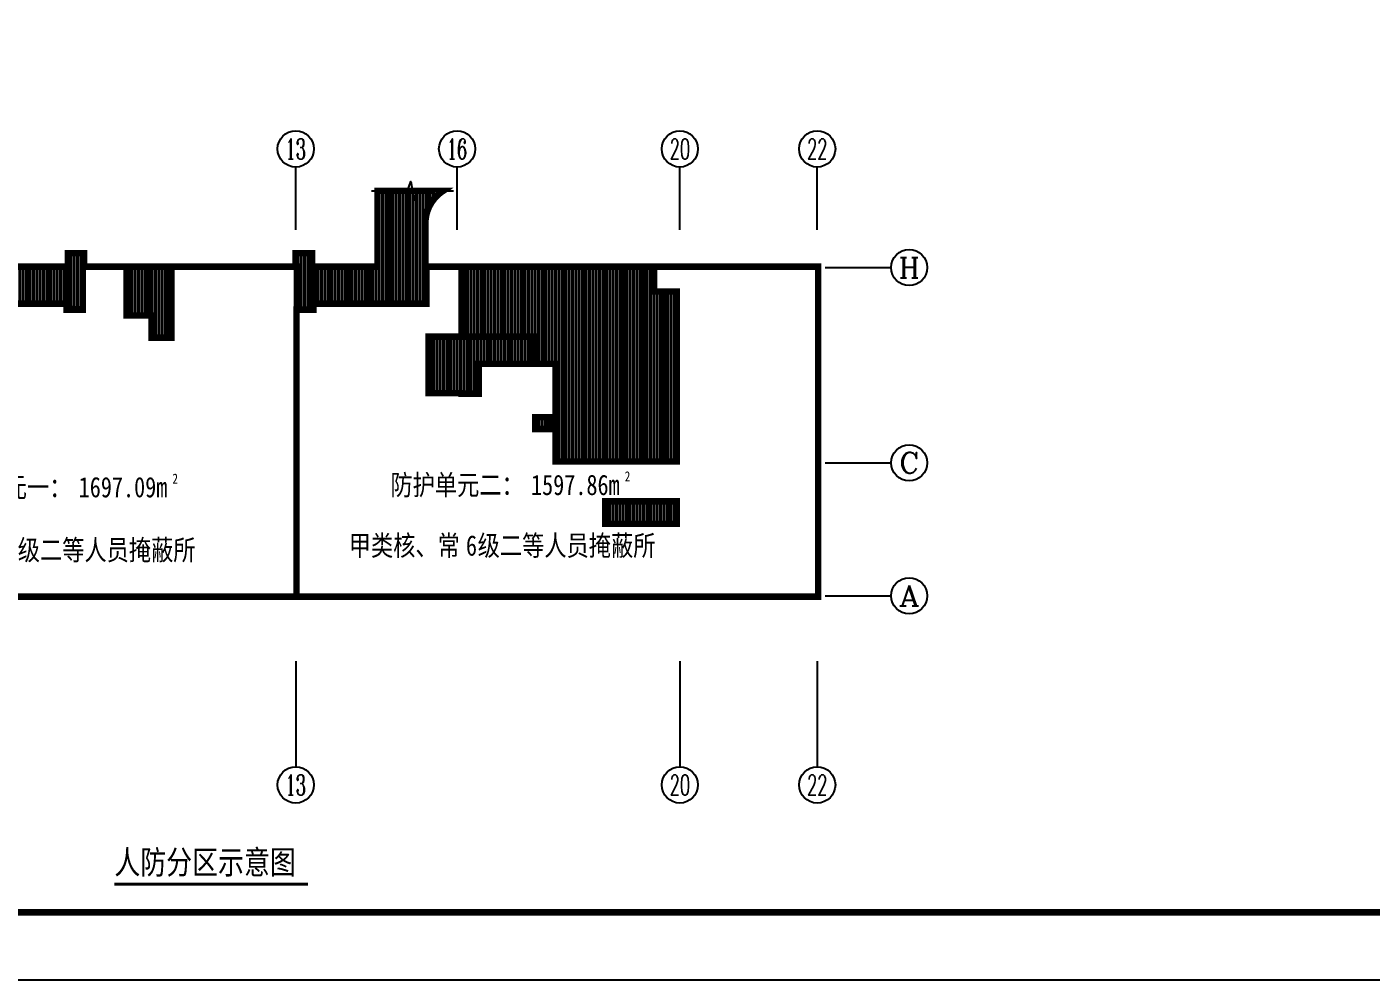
# Model space of a CAD drawing. Extents: x -888467 to -675969, y -675351 to -419232.
# Drawn here: x -857630 to -827889, y -526193 to -505107 of the extents above; entities that cross this region are included whole.
import ezdxf
from ezdxf.enums import TextEntityAlignment as Align

# ---------------------------------------------------------------- set-up
doc = ezdxf.new("R2010")
doc.units = 0
doc.header["$LTSCALE"] = 1000
doc.layers.get('0').update_dxf_attribs({"linetype": 'CONTINUOUS'})
for name, color, linetype in [('AXIS', 3, 'CONTINUOUS'), ('BTTK', 7, 'CONTINUOUS'), ('DIM_SYMB', 3, 'CONTINUOUS'), ('PUB_TITLE', 7, 'CONTINUOUS'), ('风量标注', 3, 'CONTINUOUS')]:
    doc.layers.add(name, color=color, linetype=linetype)
doc.styles.add('_TCH_AXIS', font='COMPLEX', dxfattribs={"bigfont": 'GBCBIG'})
doc.styles.add('HZ(TK)', font='geniso.shx', dxfattribs={"width": 0.9, "bigfont": 'hztxt.shx'})
doc.styles.add('黑体', font='', dxfattribs={"width": 0.8})
doc.styles.get('黑体').set_extended_font_data('SimHei')
pattern_1 = [(90, (-1976349.13, -1102034.6), (-375, 3e-14), []), (90, (-1976224.13, -1101909.6), (-375, 3e-14), [])]

# ---------------------------------------------------------------- blocks, each defined once
blk = doc.blocks.new('vhtemplate_2020年新竖式图框_A1_1_2', base_point=(-420.5, 0))
at = {"layer": 'PUB_TITLE', "color": 7}
blk.add_lwpolyline([(-420.5, 594), (841, 594), (841, 0), (-420.5, 0)], close=True, dxfattribs=at)
at = {"layer": 'PUB_TITLE', "const_width": 1}
blk.add_lwpolyline([(-395.5, 10), (831, 10), (831, 584), (-395.5, 584)], close=True, dxfattribs=at)
at = {"layer": 'BTTK', "color": 4, "style": 'HZ(TK)', "width": 0.9}
for tag, p in [('合作单位', (796, 511.5)), ('建设单位', (796, 209.5)), ('工程名称', (796, 176.5)), ('子项名称', (806, 160)), ('图纸名称', (796, 141))]:
    blk.add_attdef(tag, text='', height=3.5, dxfattribs=at).set_placement(p, align=Align.MIDDLE_CENTER)
for tag, p in [('注册证书号', (808.5, 309.01)), ('注册印章号', (808.5, 301.01)), ('设计号', (806, 193)), ('图别', (789.75, 34)), ('图号', (822.25, 34)), ('版本号', (789.75, 26)), ('日期', (822.25, 26))]:
    blk.add_attdef(tag, text='', height=3.5, dxfattribs=at).set_placement(p, align=Align.MIDDLE)
blk = doc.blocks.new('A$C710A3969')
h = blk.add_hatch()
h.set_pattern_fill('金属', color=251, scale=150, angle=45)
h.set_pattern_definition(pattern_1)
h.paths.add_polyline_path([(26113, 21970), (49413, 21970), (49413, 31970), (55163, 31970), (55163, 57720), (57413, 57720), (57413, 65370), (69463, 65370), (69463, 64370), (81963, 64370), (81963, 68470), (74863, 68470), (74863, 76852), (67601, 76852), (67801, 76716), (68086, 76491), (68282, 76311), (68514, 76066), (68705, 75831), (68883, 75576), (69053, 75289), (69222, 74938), (69349, 74632), (69428, 74374), (69486, 74076), (69513, 73920), (69543, 73679), (69563, 73499), (69563, 73324), (69563, 73270), (69563, 68470), (26113, 68470)])
h = blk.add_hatch()
h.set_pattern_fill('金属', color=251, scale=150, angle=45)
h.set_pattern_definition(pattern_1)
h.paths.add_polyline_path([(109263, 68170), (109263, 68470), (116363, 68470), (116363, 76852), (123625, 76852), (123430, 76720), (123145, 76495), (122831, 76197), (122565, 75888), (122343, 75576), (122094, 75134), (121903, 74679), (121798, 74331), (121747, 74109), (121663, 73560), (121663, 73270), (121663, 68470), (121763, 68470), (121763, 64370), (109263, 64370)])
h = blk.add_hatch()
h.set_pattern_fill('金属', color=251, scale=150, angle=45)
h.set_pattern_definition(pattern_1)
h.paths.add_polyline_path([(82113, 69970), (83913, 69970), (83913, 68470), (83763, 68470), (83763, 63720), (81963, 63818), (81963, 68470), (82113, 68470)])
h = blk.add_hatch()
h.set_pattern_fill('金属', color=251, scale=150, angle=45)
h.set_pattern_definition(pattern_1)
h.paths.add_polyline_path([(109113, 69970), (107313, 69970), (107313, 68470), (107463, 68470), (107463, 63720), (109263, 63720), (109263, 68470), (109113, 68470)])
h = blk.add_hatch()
h.set_pattern_fill('金属', color=251, scale=150, angle=45)
h.set_pattern_definition(pattern_1)
h.paths.add_polyline_path([(88613, 68470), (88613, 63070), (91363, 63070), (91363, 60620), (93563, 60620), (93563, 68470)])
h = blk.add_hatch()
h.set_pattern_fill('金属', color=251, scale=150, angle=45)
h.set_pattern_definition([(90, (-1420589.13, -1102034.6), (-375, 3e-14), []), (90, (-1420464.13, -1101909.6), (-375, 3e-14), [])])
h.paths.add_polyline_path([(125663, 60720), (125663, 68470), (146963, 68470), (146963, 65720), (149463, 65720), (149463, 46920), (136063, 46920), (136063, 57720), (133813, 57720), (133813, 60720)])
h = blk.add_hatch()
h.set_pattern_fill('金属', color=251, scale=150, angle=45)
h.set_pattern_definition(pattern_1)
h.paths.add_polyline_path([(133813, 60720), (122013, 60720), (122015, 54469), (125663, 54470), (125663, 54420), (127563, 54420), (127563, 57720), (133813, 57720)])
h = blk.add_hatch()
h.set_pattern_fill('金属', color=251, scale=150, angle=45)
h.set_pattern_definition(pattern_1)
h.paths.add_polyline_path([(133813, 51820), (136063, 51820), (136063, 50520), (133813, 50520)])
h = blk.add_hatch()
h.set_pattern_fill('金属', color=251, scale=150, angle=45)
h.set_pattern_definition(pattern_1)
h.paths.add_polyline_path([(141563, 40020), (149463, 40020), (149463, 42520), (141563, 42520)])
at = {"color": 2, "const_width": 720}
for points in [[(69463, 64370), (81963, 64370), (81963, 68470), (74863, 68470)], [(69413, 64370), (81963, 64370), (81963, 63720), (83763, 63720), (83763, 68470), (88613, 68470), (88613, 63070), (91363, 63070), (91363, 60620), (93563, 60620), (93563, 63070), (93563, 68470), (107463, 68470), (107463, 67870), (107463, 67870), (107463, 63720), (107405, 63720), (107405, 31970), (55163, 31970)], [(107405, 31970), (107405, 63720), (109263, 63720), (109263, 64370), (111413, 64370), (121763, 64370), (121763, 68470), (125663, 68470), (125663, 60720), (122013, 60720), (122013, 54470), (125663, 54470), (125663, 54420), (127563, 54420), (127563, 57720), (136063, 57720), (136063, 52320), (136063, 51820), (133813, 51820), (133813, 50520), (136063, 50520), (136063, 46920), (149463, 46920), (149463, 65720), (146963, 65720), (146963, 68470), (165113, 68470), (165113, 31970), (107313, 31970)]]:
    blk.add_lwpolyline(points, dxfattribs=at)
for points in [[(109263, 68170), (109263, 68470), (116363, 68470), (116363, 76852), (123625, 76852), (123430, 76720), (123145, 76495), (122831, 76197), (122565, 75888), (122343, 75576), (122094, 75134), (121903, 74679), (121798, 74331), (121747, 74109), (121663, 73560), (121663, 73270), (121663, 68470), (121763, 68470), (121763, 64370), (109263, 64370)], [(82113, 69970), (83913, 69970), (83913, 68470), (83913, 68470), (83763, 68470), (83763, 63720), (81963, 63818), (81963, 68470), (82113, 68470)], [(109113, 69970), (107313, 69970), (107313, 68470), (107313, 68470), (107463, 68470), (107463, 63720), (109263, 63720), (109263, 68470), (109113, 68470)], [(88613, 68470), (88613, 63070), (91363, 63070), (91363, 60620), (93563, 60620), (93563, 68470)], [(125663, 60720), (125663, 68470), (146963, 68470), (146963, 65720), (149463, 65720), (149463, 46920), (136063, 46920), (136063, 57720), (133813, 57720), (133813, 60720)], [(141563, 40020), (149463, 40020), (149463, 42520), (141563, 42520)]]:
    blk.add_lwpolyline(points, close=True, dxfattribs=at)
for points in [[(133813, 60720), (122013, 60720), (122015, 54469), (125663, 54470), (125663, 54420), (127563, 54420), (127563, 57720), (133813, 57720)], [(133813, 51820), (136063, 51820), (136063, 50520), (133813, 50520)]]:
    blk.add_lwpolyline(points, close=True)
at = {"layer": 'AXIS'}
for p, q in [((107313, 72534), (107313, 79489)), ((125163, 72534), (125163, 79489)), ((149813, 72534), (149813, 79489)), ((165013, 72534), (165013, 79489)), ((165886, 68370), (173178, 68370)), ((165886, 46770), (173178, 46770)), ((165886, 32070), (173178, 32070)), ((107313, 24832), (107313, 13144)), ((149813, 24832), (149813, 13144)), ((165013, 24832), (165013, 13144))]:
    blk.add_line(p, q, dxfattribs=at)
for centre in [(107313, 81489), (125163, 81489), (149813, 81489), (165013, 81489), (175178, 68370), (175178, 46770), (175178, 32070), (107313, 11144), (149813, 11144), (165013, 11144)]:
    blk.add_circle(centre, 2000, dxfattribs=at)
at = {"layer": 'DIM_SYMB'}
blk.add_lwpolyline([(115687, 76852), (119670, 76852), (120052, 77902), (120423, 75802), (120795, 76852), (124778, 76852)], dxfattribs=at)
at = {"layer": 'DIM_SYMB', "const_width": 350}
blk.add_lwpolyline([(87251, 175), (108673, 175)], dxfattribs=at)
at = {"color": 0, "style": '黑体', "width": 0.8}
for s, height, p in [('防护单元一：', 2253.2, (67749, 42959)), ('1697.09m', 2253.2, (83304, 42959)), ('2', 1127, (93673, 44459)), ('防护单元二：', 2253.2, (117790, 43209)), ('1597.86m', 2253.2, (133344, 43209)), ('2', 1127, (143714, 44709)), ('甲类核、常', 2253.2, (113184, 36502)), ('6', 2253, (126146, 36502)), ('级二等人员掩蔽所', 2253.2, (127442, 36502)), ('级二等人员掩蔽所', 2253.2, (76564, 36009))]:
    blk.add_text(s, height=height, dxfattribs=at).set_placement(p)
at = {"layer": 'AXIS', "color": 7, "style": '_TCH_AXIS'}
for s, height, width, p, p2 in [('13', 2262.7, 0.724138, (106182, 80357), (108444, 80357)), ('16', 2262.7, 0.724138, (124032, 80357), (126294, 80357)), ('20', 2262.7, 0.617647, (148682, 80357), (150944, 80357)), ('22', 2262.7, 0.617647, (163882, 80357), (166144, 80357)), ('H', 2263, 1.05, (174046, 67239), (176309, 67239)), ('C', 2263, 1.4, (174046, 45639), (176309, 45639)), ('A', 2263, 1.166667, (174046, 30939), (176309, 30939)), ('13', 2262.7, 0.724138, (106182, 10013), (108444, 10013)), ('20', 2262.7, 0.617647, (148682, 10013), (150944, 10013)), ('22', 2262.7, 0.617647, (163882, 10013), (166144, 10013))]:
    blk.add_text(s, height=height, dxfattribs=dict(at, width=width)).set_placement(p, p2, align=Align.FIT)
at = {"layer": 'DIM_SYMB', "color": 7, "style": '黑体', "width": 0.8}
blk.add_text('人防分区示意图', height=2628.7, dxfattribs=at).set_placement((87251, 1289))

msp = doc.modelspace()

# ---------------------------------------------------------------- block references
at = {"xscale": 0.2, "yscale": 0.2, "zscale": 0.2}
msp.add_blockref('A$C710A3969', (-873145.4, -524105), dxfattribs=at)
at = {"layer": '风量标注', "xscale": 150, "yscale": 150, "zscale": 150}
msp.add_blockref('vhtemplate_2020年新竖式图框_A1_1_2', (-877015.7, -526193.3), dxfattribs=at)

doc.saveas('drawing.dxf')
